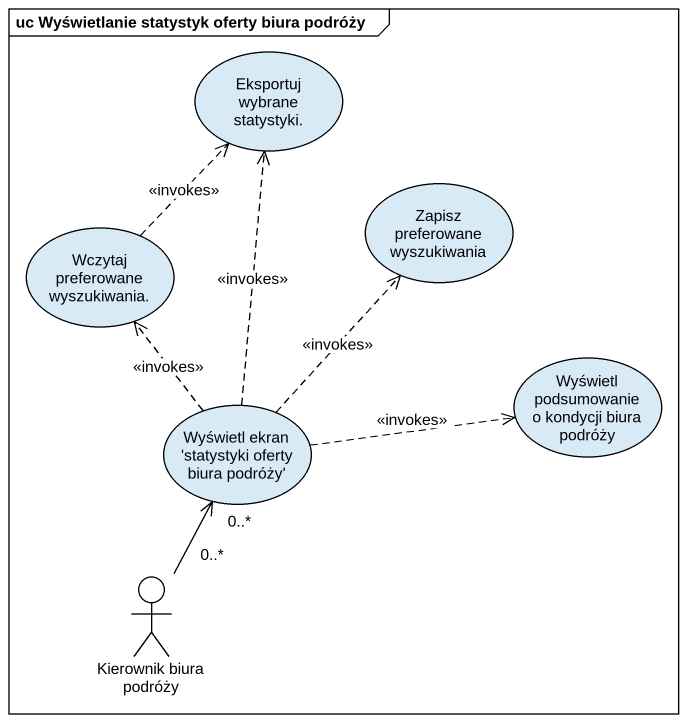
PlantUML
@startuml
mainframe uc Wyświetlanie statystyk oferty biura podróży
usecase "Eksportuj wybrane statystyki." as Eksportuj_wybrane_statystyki
usecase "Wczytaj preferowane wyszukiwania." as Wczytaj_preferowane
usecase "Zapisz preferowane wyszukiwania" as Zapisz_preferowane
usecase "Wyświetl podsumowanie o kondycji biura podróży" as Wyświetl_podsumowanie_o
usecase "Wyświetl ekran 'statystyki oferty biura podróży'" as Wyświetl_ekran_statystyki
actor "Kierownik biura podróży" as Kierownik_biura_podróży
Wczytaj_preferowane .up.> Eksportuj_wybrane_statystyki : <<invokes>>
Wyświetl_ekran_statystyki .up.> Eksportuj_wybrane_statystyki : <<invokes>>
Wyświetl_ekran_statystyki .up.> Wczytaj_preferowane : <<invokes>>
Wyświetl_ekran_statystyki .up.> Zapisz_preferowane : <<invokes>>
Wyświetl_ekran_statystyki .right.> Wyświetl_podsumowanie_o : <<invokes>>
Kierownik_biura_podróży "0..*" -up-> "0..*" Wyświetl_ekran_statystyki
@enduml
